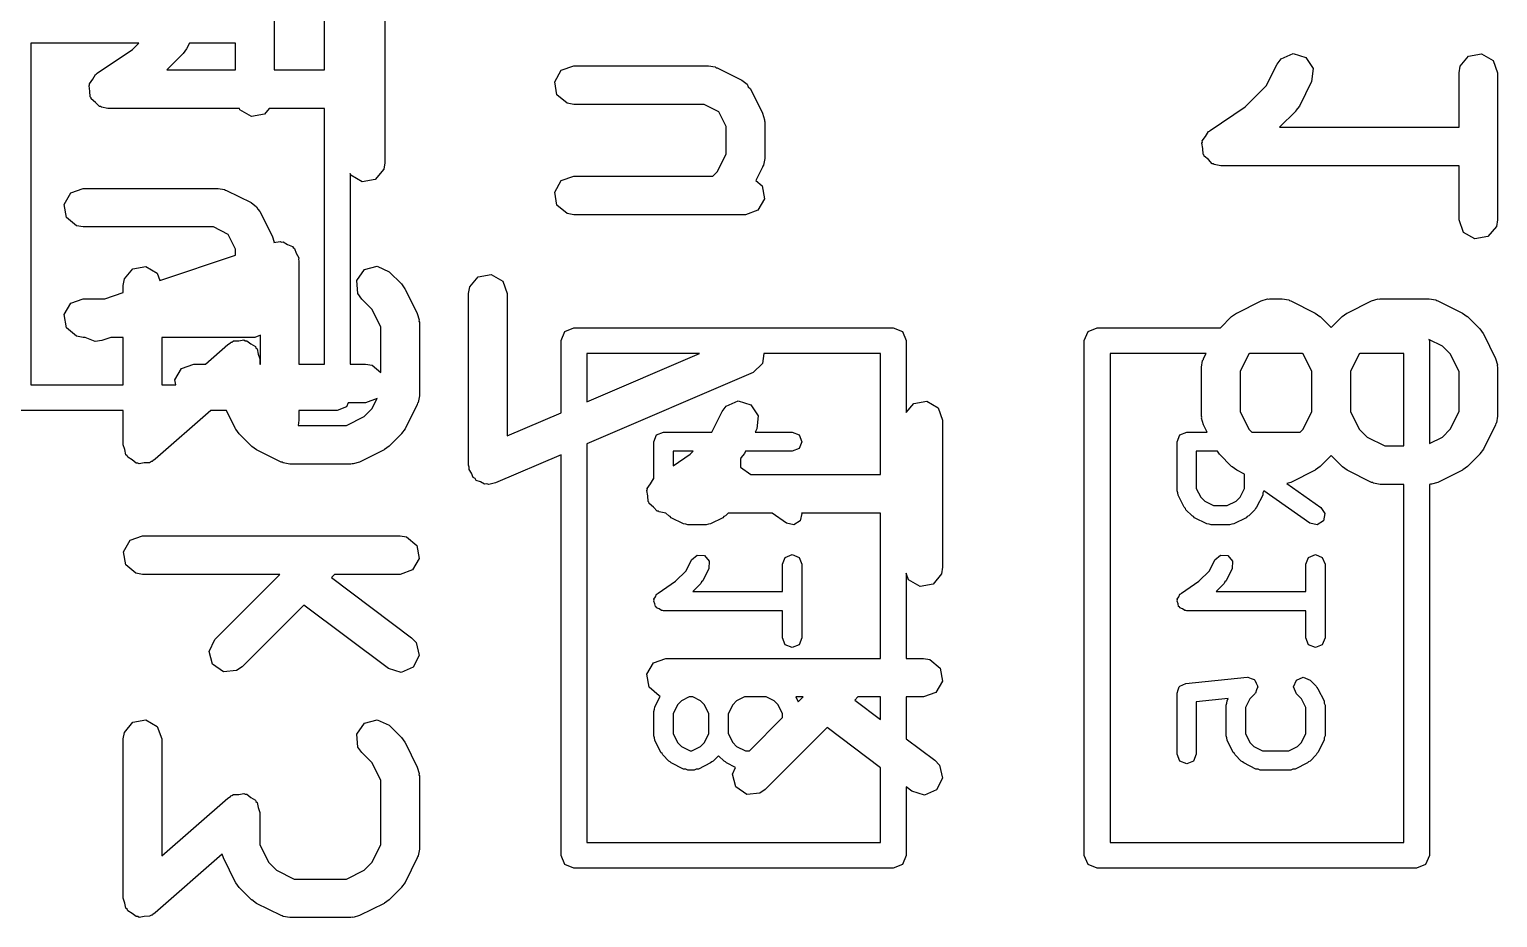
# Model space of a CAD drawing. Extents: x 1.88 to 4.47, y -2.8 to -1.18.
# Drawn here: x 2.8073 to 3.0318, y -2.6739 to -2.538 of the extents above; entities that cross this region are included whole.
import ezdxf

# ---------------------------------------------------------------- set-up
doc = ezdxf.new("R2010")
doc.units = 0
doc.header["$MEASUREMENT"] = 0
doc.layers.add('BLACK', color=7, linetype='CONTINUOUS')

msp = doc.modelspace()

# ---------------------------------------------------------------- linework, layer by layer
at = {"layer": 'BLACK', "linetype": 'CONTINUOUS'}
for p, q in [((2.85244, -2.54423), (2.85244, -2.52361)), ((2.84476, -2.52594), (2.84476, -2.54423)), ((2.86169, -2.53593), (2.86169, -2.55843)), ((2.8241, -2.54014), (2.80756, -2.54014)), ((2.80756, -2.54014), (2.80756, -2.5924)), ((2.82311, -2.54114), (2.8241, -2.54014)), ((2.83181, -2.54014), (2.83138, -2.541)), ((2.83885, -2.54014), (2.83181, -2.54014)), ((2.83885, -2.54423), (2.83885, -2.54014)), ((2.81773, -2.54472), (2.82311, -2.54114)), ((2.83082, -2.54177), (2.82837, -2.54423)), ((2.83085, -2.54171), (2.83082, -2.54177)), ((2.83138, -2.541), (2.83085, -2.54171)), ((2.99809, -2.54337), (2.9987, -2.54254)), ((2.9987, -2.54254), (3.00055, -2.54174)), ((3.00055, -2.54174), (3.00249, -2.54232)), ((3.00249, -2.54232), (3.0036, -2.544)), ((3.02608, -2.54368), (3.02737, -2.54213)), ((3.02737, -2.54213), (3.02936, -2.54178)), ((3.02936, -2.54178), (3.03111, -2.54279)), ((3.03111, -2.54279), (3.0318, -2.54469)), ((2.81704, -2.54566), (2.81746, -2.54492)), ((2.81746, -2.54492), (2.81762, -2.54486)), ((2.81762, -2.54486), (2.81773, -2.54472)), ((2.82837, -2.54423), (2.83885, -2.54423)), ((2.84476, -2.54423), (2.85244, -2.54423)), ((2.88765, -2.54605), (2.88866, -2.5443)), ((2.88866, -2.5443), (2.89056, -2.54361)), ((2.89056, -2.54361), (2.91118, -2.54361)), ((2.91118, -2.54361), (2.91219, -2.54379)), ((2.91219, -2.54379), (2.91232, -2.5439)), ((2.91232, -2.5439), (2.9125, -2.54392)), ((2.9125, -2.54392), (2.91625, -2.5458)), ((2.99643, -2.54669), (2.99809, -2.54337)), ((3.0036, -2.544), (3.00337, -2.54601)), ((3.0259, -2.54469), (3.02608, -2.54368)), ((3.0259, -2.55298), (3.0259, -2.54469)), ((3.0318, -2.54469), (3.0318, -2.56719)), ((2.81646, -2.54667), (2.81654, -2.54652)), ((2.8166, -2.54751), (2.81646, -2.54667)), ((2.81653, -2.54635), (2.81704, -2.54566)), ((2.81654, -2.54652), (2.81653, -2.54635)), ((2.81666, -2.54837), (2.8166, -2.54751)), ((2.888, -2.54804), (2.88765, -2.54605)), ((2.91625, -2.5458), (2.91707, -2.54641)), ((2.91707, -2.54641), (2.91725, -2.54681)), ((2.91725, -2.54681), (2.91757, -2.54712)), ((2.91757, -2.54712), (2.91944, -2.55087)), ((2.99322, -2.54989), (2.99643, -2.54669)), ((3.00337, -2.54601), (3.0015, -2.54976)), ((2.81678, -2.54849), (2.81666, -2.54837)), ((2.81681, -2.54866), (2.81678, -2.54849)), ((2.81746, -2.54921), (2.81681, -2.54866)), ((2.81805, -2.54983), (2.81746, -2.54921)), ((2.81822, -2.54985), (2.81805, -2.54983)), ((2.81835, -2.54996), (2.81822, -2.54985)), ((2.88955, -2.54934), (2.888, -2.54804)), ((2.89056, -2.54952), (2.88955, -2.54934)), ((2.91048, -2.54952), (2.89056, -2.54952)), ((2.91273, -2.55064), (2.91048, -2.54952)), ((2.98784, -2.55348), (2.99322, -2.54989)), ((3.0015, -2.54976), (3.00097, -2.55047)), ((2.81936, -2.55013), (2.81835, -2.54996)), ((2.83947, -2.55013), (2.81936, -2.55013)), ((2.83954, -2.55034), (2.83947, -2.55013)), ((2.84129, -2.55135), (2.83954, -2.55034)), ((2.84328, -2.551), (2.84129, -2.55135)), ((2.844, -2.55013), (2.84328, -2.551)), ((2.85244, -2.55013), (2.844, -2.55013)), ((2.85244, -2.58922), (2.85244, -2.55013)), ((2.91385, -2.55288), (2.91273, -2.55064)), ((2.91944, -2.55087), (2.91974, -2.55185)), ((2.91974, -2.55185), (2.9197, -2.55202)), ((2.9197, -2.55202), (2.91976, -2.55219)), ((3.00094, -2.55053), (2.99848, -2.55298)), ((3.00097, -2.55047), (3.00094, -2.55053)), ((2.91385, -2.55712), (2.91385, -2.55288)), ((2.91976, -2.55219), (2.91976, -2.55781)), ((2.98715, -2.55442), (2.98758, -2.55368)), ((2.98758, -2.55368), (2.98774, -2.55362)), ((2.98774, -2.55362), (2.98784, -2.55348)), ((2.99848, -2.55298), (3.0259, -2.55298)), ((2.98657, -2.55542), (2.98666, -2.55528)), ((2.98672, -2.55627), (2.98657, -2.55542)), ((2.98665, -2.55511), (2.98715, -2.55442)), ((2.98666, -2.55528), (2.98665, -2.55511)), ((2.98678, -2.55712), (2.98672, -2.55627)), ((2.86169, -2.55843), (2.86151, -2.55944)), ((2.9125, -2.55981), (2.91385, -2.55712)), ((2.91958, -2.55882), (2.91947, -2.55896)), ((2.91976, -2.55781), (2.91958, -2.55882)), ((2.98689, -2.55725), (2.98678, -2.55712)), ((2.98692, -2.55741), (2.98689, -2.55725)), ((2.98758, -2.55796), (2.98692, -2.55741)), ((2.98817, -2.55858), (2.98758, -2.55796)), ((2.98834, -2.5586), (2.98817, -2.55858)), ((2.98847, -2.55871), (2.98834, -2.5586)), ((2.98948, -2.55889), (2.98847, -2.55871)), ((2.85647, -2.56033), (2.85638, -2.56007)), ((2.85638, -2.56007), (2.85638, -2.58922)), ((2.85822, -2.56134), (2.85647, -2.56033)), ((2.86021, -2.56099), (2.85822, -2.56134)), ((2.86151, -2.55944), (2.86021, -2.56099)), ((2.88866, -2.56117), (2.89056, -2.56048)), ((2.89056, -2.56048), (2.91183, -2.56048)), ((2.91183, -2.56048), (2.9125, -2.55981)), ((2.91944, -2.55913), (2.91842, -2.56117)), ((2.91947, -2.55896), (2.91944, -2.55913)), ((3.0259, -2.55889), (2.98948, -2.55889)), ((3.0259, -2.56719), (3.0259, -2.55889)), ((2.81265, -2.5648), (2.81366, -2.56305)), ((2.81366, -2.56305), (2.81556, -2.56236)), ((2.81556, -2.56236), (2.83618, -2.56236)), ((2.83618, -2.56236), (2.83719, -2.56254)), ((2.83719, -2.56254), (2.83732, -2.56265)), ((2.83732, -2.56265), (2.8375, -2.56267)), ((2.8375, -2.56267), (2.84125, -2.56454)), ((2.88765, -2.56292), (2.88866, -2.56117)), ((2.888, -2.56491), (2.88765, -2.56292)), ((2.91842, -2.56117), (2.91936, -2.56196)), ((2.91936, -2.56196), (2.91971, -2.56395)), ((2.813, -2.56679), (2.81265, -2.5648)), ((2.84125, -2.56454), (2.84207, -2.56516)), ((2.84207, -2.56516), (2.84225, -2.56556)), ((2.84225, -2.56556), (2.84257, -2.56587)), ((2.88955, -2.56621), (2.888, -2.56491)), ((2.91971, -2.56395), (2.9187, -2.5657)), ((2.81455, -2.56809), (2.813, -2.56679)), ((2.84257, -2.56587), (2.84444, -2.56961)), ((2.89056, -2.56639), (2.88955, -2.56621)), ((2.9168, -2.56639), (2.89056, -2.56639)), ((2.9187, -2.5657), (2.9168, -2.56639)), ((3.02659, -2.56908), (3.0259, -2.56719)), ((3.0318, -2.56719), (3.03163, -2.5682)), ((2.81556, -2.56826), (2.81455, -2.56809)), ((2.83548, -2.56826), (2.81556, -2.56826)), ((2.83773, -2.56939), (2.83548, -2.56826)), ((2.83885, -2.57163), (2.83773, -2.56939)), ((2.84444, -2.56961), (2.84474, -2.5706)), ((3.02834, -2.57009), (3.02659, -2.56908)), ((3.03033, -2.56974), (3.02834, -2.57009)), ((3.03163, -2.5682), (3.03033, -2.56974)), ((2.83885, -2.57257), (2.83885, -2.57163)), ((2.84473, -2.57062), (2.84569, -2.57048)), ((2.84474, -2.5706), (2.84473, -2.57062)), ((2.84569, -2.57048), (2.8459, -2.57056)), ((2.8459, -2.57056), (2.84612, -2.57052)), ((2.84612, -2.57052), (2.84682, -2.57092)), ((2.84682, -2.57092), (2.84757, -2.57122)), ((2.84757, -2.57122), (2.84768, -2.57142)), ((2.84768, -2.57142), (2.84787, -2.57153)), ((2.84787, -2.57153), (2.84815, -2.57229)), ((2.84815, -2.57229), (2.84853, -2.57299)), ((2.82316, -2.57464), (2.82515, -2.57429)), ((2.82515, -2.57429), (2.8269, -2.5753)), ((2.82731, -2.57642), (2.83885, -2.57257)), ((2.84853, -2.57299), (2.84849, -2.57322)), ((2.84849, -2.57322), (2.84856, -2.57343)), ((2.84856, -2.57343), (2.84856, -2.58922)), ((2.85857, -2.57477), (2.86052, -2.57425)), ((2.86052, -2.57425), (2.86235, -2.57511)), ((2.82169, -2.57719), (2.82186, -2.57618)), ((2.82186, -2.57618), (2.82316, -2.57464)), ((2.8269, -2.5753), (2.82731, -2.57642)), ((2.85741, -2.57643), (2.85857, -2.57477)), ((2.85758, -2.57844), (2.85741, -2.57643)), ((2.86235, -2.57511), (2.86422, -2.57698)), ((2.87466, -2.57742), (2.87596, -2.57588)), ((2.87596, -2.57588), (2.87795, -2.57553)), ((2.87795, -2.57553), (2.8797, -2.57654)), ((2.8797, -2.57654), (2.88039, -2.57843)), ((2.81886, -2.57923), (2.82169, -2.57829)), ((2.82169, -2.57829), (2.82169, -2.57719)), ((2.85817, -2.57928), (2.85758, -2.57844)), ((2.86422, -2.57698), (2.86473, -2.5777)), ((2.86473, -2.5777), (2.86477, -2.57775)), ((2.86477, -2.57775), (2.86665, -2.5815)), ((2.87448, -2.57843), (2.87466, -2.57742)), ((2.87448, -2.60468), (2.87448, -2.57843)), ((2.88039, -2.57843), (2.88039, -2.6002)), ((2.81265, -2.58167), (2.81366, -2.57992)), ((2.81366, -2.57992), (2.81556, -2.57923)), ((2.81556, -2.57923), (2.81886, -2.57923)), ((2.85971, -2.58082), (2.85817, -2.57928)), ((2.86106, -2.58351), (2.85971, -2.58082)), ((2.99191, -2.58142), (2.99566, -2.57954)), ((2.99566, -2.57954), (2.99664, -2.57925)), ((2.99664, -2.57925), (2.99681, -2.57929)), ((2.99681, -2.57929), (2.99698, -2.57923)), ((2.99698, -2.57923), (2.99885, -2.57923)), ((2.99885, -2.57923), (2.99986, -2.57941)), ((2.99986, -2.57941), (3, -2.57952)), ((3, -2.57952), (3.00018, -2.57954)), ((3.00018, -2.57954), (3.00392, -2.58142)), ((3.00878, -2.58142), (3.01253, -2.57954)), ((3.01253, -2.57954), (3.01352, -2.57925)), ((3.01352, -2.57925), (3.01369, -2.57929)), ((3.01369, -2.57929), (3.01385, -2.57923)), ((3.01385, -2.57923), (3.02135, -2.57923)), ((3.02135, -2.57923), (3.02236, -2.57941)), ((3.02236, -2.57941), (3.0225, -2.57952)), ((3.0225, -2.57952), (3.02267, -2.57954)), ((3.02267, -2.57954), (3.02642, -2.58142)), ((2.813, -2.58366), (2.81265, -2.58167)), ((2.86106, -2.5905), (2.86106, -2.58351)), ((2.86665, -2.5815), (2.86694, -2.58248)), ((2.86694, -2.58248), (2.8669, -2.58265)), ((2.8669, -2.58265), (2.86696, -2.58282)), ((2.86696, -2.58282), (2.86696, -2.59407)), ((2.98945, -2.58366), (2.99114, -2.58197)), ((2.99114, -2.58197), (2.99187, -2.58146)), ((2.99187, -2.58146), (2.99191, -2.58142)), ((3.00392, -2.58142), (3.00463, -2.58194)), ((3.00463, -2.58194), (3.00469, -2.58197)), ((3.00469, -2.58197), (3.00635, -2.58363)), ((3.00635, -2.58363), (3.00802, -2.58197)), ((3.00802, -2.58197), (3.00874, -2.58146)), ((3.00874, -2.58146), (3.00878, -2.58142)), ((3.02642, -2.58142), (3.02713, -2.58194)), ((3.02713, -2.58194), (3.02719, -2.58197)), ((3.02719, -2.58197), (3.02906, -2.58385)), ((2.81455, -2.58496), (2.813, -2.58366)), ((2.81556, -2.58514), (2.81455, -2.58496)), ((2.81585, -2.58514), (2.81556, -2.58514)), ((2.81741, -2.58575), (2.81585, -2.58514)), ((2.81842, -2.5856), (2.81741, -2.58575)), ((2.81982, -2.58514), (2.81842, -2.5856)), ((2.82169, -2.58514), (2.81982, -2.58514)), ((2.82169, -2.5924), (2.82169, -2.58514)), ((2.8418, -2.58514), (2.82759, -2.58514)), ((2.82759, -2.58514), (2.82759, -2.5924)), ((2.83828, -2.58586), (2.83857, -2.58569)), ((2.83857, -2.58569), (2.83937, -2.58567)), ((2.83937, -2.58567), (2.84015, -2.58553)), ((2.84015, -2.58553), (2.84035, -2.58565)), ((2.84035, -2.58565), (2.84059, -2.58565)), ((2.84059, -2.58565), (2.84121, -2.58615)), ((2.84266, -2.58483), (2.8418, -2.58514)), ((2.84266, -2.58922), (2.84266, -2.58483)), ((2.88862, -2.58563), (2.8892, -2.58424)), ((2.88862, -2.59667), (2.88862, -2.58563)), ((2.8892, -2.58424), (2.89059, -2.58366)), ((2.89059, -2.58366), (2.93941, -2.58366)), ((2.93941, -2.58366), (2.9408, -2.58424)), ((2.9408, -2.58424), (2.94138, -2.58563)), ((2.94138, -2.58563), (2.94138, -2.59663)), ((2.96862, -2.58563), (2.9692, -2.58424)), ((2.96862, -2.66437), (2.96862, -2.58563)), ((2.9692, -2.58424), (2.97059, -2.58366)), ((2.97059, -2.58366), (2.98945, -2.58366)), ((3.02335, -2.58649), (3.02131, -2.58546)), ((3.02131, -2.58546), (3.02138, -2.58563)), ((3.02138, -2.58563), (3.02138, -2.60137)), ((3.02906, -2.58385), (3.02957, -2.58457)), ((3.02957, -2.58457), (3.02962, -2.58461)), ((3.02962, -2.58461), (3.03149, -2.58836)), ((2.83426, -2.58922), (2.83769, -2.58622)), ((2.83769, -2.58622), (2.83807, -2.58599)), ((2.83807, -2.58599), (2.83816, -2.58588)), ((2.83816, -2.58588), (2.83828, -2.58586)), ((2.84121, -2.58615), (2.8419, -2.58654)), ((2.8419, -2.58654), (2.84198, -2.58677)), ((2.84198, -2.58677), (2.84216, -2.58691)), ((2.84216, -2.58691), (2.84232, -2.58769)), ((2.84232, -2.58769), (2.84259, -2.58844)), ((2.89256, -2.5876), (2.89256, -2.59499)), ((2.89256, -2.59499), (2.9098, -2.5876)), ((2.9098, -2.5876), (2.89256, -2.5876)), ((2.91962, -2.5876), (2.91944, -2.58914)), ((2.93744, -2.5876), (2.91962, -2.5876)), ((2.93744, -2.60611), (2.93744, -2.5876)), ((2.97256, -2.5876), (2.97256, -2.6624)), ((2.98722, -2.5876), (2.97256, -2.5876)), ((2.98684, -2.58836), (2.98722, -2.5876)), ((2.99378, -2.58768), (2.99243, -2.59038)), ((2.99387, -2.5876), (2.99378, -2.58768)), ((3.00197, -2.5876), (2.99387, -2.5876)), ((3.00205, -2.58768), (3.00197, -2.5876)), ((3.0034, -2.59038), (3.00205, -2.58768)), ((3.01066, -2.58768), (3.00931, -2.59038)), ((3.01074, -2.5876), (3.01066, -2.58768)), ((3.01744, -2.5876), (3.01074, -2.5876)), ((3.01744, -2.60173), (3.01744, -2.5876)), ((3.02455, -2.58768), (3.02335, -2.58649)), ((3.0259, -2.59038), (3.02455, -2.58768)), ((2.82958, -2.59166), (2.83059, -2.58991)), ((2.83059, -2.58991), (2.83249, -2.58922)), ((2.83249, -2.58922), (2.83426, -2.58922)), ((2.84259, -2.58844), (2.84259, -2.58922)), ((2.84259, -2.58922), (2.84266, -2.58922)), ((2.84856, -2.58922), (2.85244, -2.58922)), ((2.85638, -2.58922), (2.85873, -2.58922)), ((2.85873, -2.58922), (2.85974, -2.5894)), ((2.85974, -2.5894), (2.86106, -2.5905)), ((2.91944, -2.58914), (2.91797, -2.59052)), ((2.98653, -2.58968), (2.98671, -2.58867)), ((2.98653, -2.59718), (2.98653, -2.58968)), ((2.98671, -2.58867), (2.98682, -2.58854)), ((2.98682, -2.58854), (2.98684, -2.58836)), ((3.03149, -2.58836), (3.03178, -2.58935)), ((3.03178, -2.58935), (3.03174, -2.58952)), ((3.03174, -2.58952), (3.0318, -2.58968)), ((3.0318, -2.58968), (3.0318, -2.59718)), ((2.80756, -2.5924), (2.82169, -2.5924)), ((2.82759, -2.5924), (2.82971, -2.5924)), ((2.82971, -2.5924), (2.82958, -2.59166)), ((2.91797, -2.59052), (2.89256, -2.60141)), ((2.99243, -2.59038), (2.99243, -2.59649)), ((3.0034, -2.59649), (3.0034, -2.59038)), ((3.00931, -2.59038), (3.00931, -2.59649)), ((3.0259, -2.59649), (3.0259, -2.59038)), ((2.8605, -2.59449), (2.85873, -2.59513)), ((2.85971, -2.59607), (2.8605, -2.59449)), ((2.86696, -2.59407), (2.86678, -2.59508)), ((2.82169, -2.59634), (2.80559, -2.59634)), ((2.82169, -2.60157), (2.82169, -2.59634)), ((2.8351, -2.59634), (2.82658, -2.60379)), ((2.83747, -2.59634), (2.8351, -2.59634)), ((2.83887, -2.59914), (2.83747, -2.59634)), ((2.85441, -2.59634), (2.84856, -2.59634)), ((2.84856, -2.59634), (2.84856, -2.5978)), ((2.8558, -2.59576), (2.85441, -2.59634)), ((2.85606, -2.59513), (2.8558, -2.59576)), ((2.85873, -2.59513), (2.85606, -2.59513)), ((2.85851, -2.59726), (2.85971, -2.59607)), ((2.86665, -2.59539), (2.86477, -2.59914)), ((2.86667, -2.59521), (2.86665, -2.59539)), ((2.86678, -2.59508), (2.86667, -2.59521)), ((2.88039, -2.6002), (2.88862, -2.59667)), ((2.91168, -2.59962), (2.91325, -2.5965)), ((2.91325, -2.5965), (2.91386, -2.59567)), ((2.91386, -2.59567), (2.91571, -2.59487)), ((2.91571, -2.59487), (2.91765, -2.59544)), ((2.91765, -2.59544), (2.91876, -2.59713)), ((2.94138, -2.59663), (2.94253, -2.59526)), ((2.94253, -2.59526), (2.94452, -2.59491)), ((2.94452, -2.59491), (2.94627, -2.59592)), ((2.94627, -2.59592), (2.94696, -2.59782)), ((2.99243, -2.59649), (2.99378, -2.59918)), ((3.00205, -2.59918), (3.0034, -2.59649)), ((3.00931, -2.59649), (3.01066, -2.59918)), ((3.02455, -2.59918), (3.0259, -2.59649)), ((2.83892, -2.59918), (2.83887, -2.59914)), ((2.83942, -2.5999), (2.83892, -2.59918)), ((2.84856, -2.5978), (2.84842, -2.59861)), ((2.84842, -2.59861), (2.85581, -2.59861)), ((2.85581, -2.59861), (2.85851, -2.59726)), ((2.86477, -2.59914), (2.86425, -2.59985)), ((2.91853, -2.59914), (2.91829, -2.59962)), ((2.91876, -2.59713), (2.91853, -2.59914)), ((2.94696, -2.59782), (2.94696, -2.62031)), ((2.98659, -2.59735), (2.98653, -2.59718)), ((2.98655, -2.59752), (2.98659, -2.59735)), ((2.98684, -2.5985), (2.98655, -2.59752)), ((2.9874, -2.59962), (2.98684, -2.5985)), ((2.99378, -2.59918), (2.99422, -2.59962)), ((3.00161, -2.59962), (3.00205, -2.59918)), ((3.01066, -2.59918), (3.01185, -2.60038)), ((3.02335, -2.60038), (3.02455, -2.59918)), ((3.03149, -2.5985), (3.02962, -2.60225)), ((3.03151, -2.59833), (3.03149, -2.5985)), ((3.03163, -2.59819), (3.03151, -2.59833)), ((3.0318, -2.59718), (3.03163, -2.59819)), ((2.8413, -2.60178), (2.83942, -2.5999)), ((2.86422, -2.5999), (2.86235, -2.60178)), ((2.86425, -2.59985), (2.86422, -2.5999)), ((2.89256, -2.60141), (2.89256, -2.6624)), ((2.90279, -2.6011), (2.90322, -2.60005)), ((2.90279, -2.60678), (2.90279, -2.6011)), ((2.90322, -2.60005), (2.90427, -2.59962)), ((2.90427, -2.59962), (2.91168, -2.59962)), ((2.91829, -2.59962), (2.92395, -2.59962)), ((2.92395, -2.59962), (2.925, -2.60005)), ((2.925, -2.60005), (2.92543, -2.6011)), ((2.92543, -2.6011), (2.925, -2.60214)), ((2.98279, -2.6011), (2.98322, -2.60005)), ((2.98279, -2.6086), (2.98279, -2.6011)), ((2.98322, -2.60005), (2.98427, -2.59962)), ((2.98427, -2.59962), (2.9874, -2.59962)), ((2.99422, -2.59962), (3.00161, -2.59962)), ((3.01185, -2.60038), (3.01455, -2.60173)), ((3.02138, -2.60137), (3.02335, -2.60038)), ((2.82196, -2.60231), (2.82169, -2.60157)), ((2.82211, -2.60309), (2.82196, -2.60231)), ((2.8223, -2.60324), (2.82211, -2.60309)), ((2.82238, -2.60346), (2.8223, -2.60324)), ((2.82307, -2.60386), (2.82238, -2.60346)), ((2.84136, -2.60181), (2.8413, -2.60178)), ((2.84207, -2.60233), (2.84136, -2.60181)), ((2.84582, -2.60421), (2.84207, -2.60233)), ((2.86158, -2.60233), (2.85783, -2.60421)), ((2.86162, -2.60228), (2.86158, -2.60233)), ((2.86235, -2.60178), (2.86162, -2.60228)), ((2.88862, -2.6031), (2.8786, -2.6074)), ((2.88862, -2.66437), (2.88862, -2.6031)), ((2.90883, -2.60257), (2.90574, -2.60257)), ((2.90574, -2.60257), (2.90574, -2.60478)), ((2.90574, -2.60478), (2.90838, -2.60302)), ((2.90838, -2.60302), (2.90883, -2.60257)), ((2.9161, -2.60365), (2.91606, -2.6037)), ((2.91606, -2.6037), (2.91606, -2.60501)), ((2.91613, -2.60359), (2.9161, -2.60365)), ((2.91665, -2.60289), (2.91613, -2.60359)), ((2.91681, -2.60257), (2.91665, -2.60289)), ((2.92395, -2.60257), (2.91681, -2.60257)), ((2.925, -2.60214), (2.92395, -2.60257)), ((2.98896, -2.60257), (2.98574, -2.60257)), ((2.98574, -2.60257), (2.98574, -2.60825)), ((2.98927, -2.60302), (2.98896, -2.60257)), ((2.99114, -2.60489), (2.98927, -2.60302)), ((3.00635, -2.60323), (3.00469, -2.60489)), ((3.00802, -2.60489), (3.00635, -2.60323)), ((3.01455, -2.60173), (3.01744, -2.60173)), ((3.02906, -2.60302), (3.02719, -2.60489)), ((3.02909, -2.60296), (3.02906, -2.60302)), ((3.02962, -2.60225), (3.02909, -2.60296)), ((2.82369, -2.60436), (2.82307, -2.60386)), ((2.82392, -2.60436), (2.82369, -2.60436)), ((2.82413, -2.60447), (2.82392, -2.60436)), ((2.82491, -2.60434), (2.82413, -2.60447)), ((2.82571, -2.60432), (2.82491, -2.60434)), ((2.82599, -2.60414), (2.82571, -2.60432)), ((2.82611, -2.60412), (2.82599, -2.60414)), ((2.8262, -2.60402), (2.82611, -2.60412)), ((2.82658, -2.60379), (2.8262, -2.60402)), ((2.84599, -2.60423), (2.84582, -2.60421)), ((2.84613, -2.60434), (2.84599, -2.60423)), ((2.84714, -2.60452), (2.84613, -2.60434)), ((2.85651, -2.60452), (2.84714, -2.60452)), ((2.85668, -2.60446), (2.85651, -2.60452)), ((2.85685, -2.6045), (2.85668, -2.60446)), ((2.85783, -2.60421), (2.85685, -2.6045)), ((2.8746, -2.60501), (2.87448, -2.60468)), ((2.87456, -2.60536), (2.8746, -2.60501)), ((2.87494, -2.60593), (2.87456, -2.60536)), ((2.87517, -2.60658), (2.87494, -2.60593)), ((2.91606, -2.60501), (2.91762, -2.60611)), ((2.9912, -2.60492), (2.99114, -2.60489)), ((2.99191, -2.60545), (2.9912, -2.60492)), ((2.9931, -2.60604), (2.99191, -2.60545)), ((3.00392, -2.60545), (3.00018, -2.60732)), ((3.00397, -2.6054), (3.00392, -2.60545)), ((3.00469, -2.60489), (3.00397, -2.6054)), ((3.00807, -2.60492), (3.00802, -2.60489)), ((3.00878, -2.60545), (3.00807, -2.60492)), ((3.01253, -2.60732), (3.00878, -2.60545)), ((3.02642, -2.60545), (3.02267, -2.60732)), ((3.02647, -2.6054), (3.02642, -2.60545)), ((3.02719, -2.60489), (3.02647, -2.6054)), ((2.87547, -2.60675), (2.87517, -2.60658)), ((2.87567, -2.60705), (2.87547, -2.60675)), ((2.87632, -2.60724), (2.87567, -2.60705)), ((2.87692, -2.60759), (2.87632, -2.60724)), ((2.87726, -2.60753), (2.87692, -2.60759)), ((2.8776, -2.60763), (2.87726, -2.60753)), ((2.8786, -2.6074), (2.8776, -2.60763)), ((2.9018, -2.60824), (2.90231, -2.60754)), ((2.90182, -2.6084), (2.9018, -2.60824)), ((2.90231, -2.60754), (2.90274, -2.6068)), ((2.90274, -2.6068), (2.90279, -2.60678)), ((2.91762, -2.60611), (2.93744, -2.60611)), ((2.98574, -2.60825), (2.98642, -2.6096)), ((2.99243, -2.6096), (2.9931, -2.60825)), ((2.9931, -2.60825), (2.9931, -2.60604)), ((3.00018, -2.60732), (2.9996, -2.60749)), ((2.9996, -2.60749), (3.0048, -2.61114)), ((3.01271, -2.60734), (3.01253, -2.60732)), ((3.01284, -2.60746), (3.01271, -2.60734)), ((3.01385, -2.60763), (3.01284, -2.60746)), ((3.01744, -2.60763), (3.01385, -2.60763)), ((3.01744, -2.6624), (3.01744, -2.60763)), ((3.02152, -2.60757), (3.02138, -2.60762)), ((3.02138, -2.60762), (3.02138, -2.66437)), ((3.02169, -2.60761), (3.02152, -2.60757)), ((3.02267, -2.60732), (3.02169, -2.60761)), ((2.90173, -2.60855), (2.90182, -2.6084)), ((2.90188, -2.6094), (2.90173, -2.60855)), ((2.90193, -2.61025), (2.90188, -2.6094)), ((2.90205, -2.61037), (2.90193, -2.61025)), ((2.90208, -2.61054), (2.90205, -2.61037)), ((2.98292, -2.60891), (2.98279, -2.6086)), ((2.98295, -2.60926), (2.98292, -2.60891)), ((2.98388, -2.61113), (2.98295, -2.60926)), ((2.98642, -2.6096), (2.98702, -2.61019)), ((2.98702, -2.61019), (2.98837, -2.61087)), ((2.99048, -2.61087), (2.99183, -2.61019)), ((2.99183, -2.61019), (2.99243, -2.6096)), ((2.9959, -2.60926), (2.99496, -2.61113)), ((2.99592, -2.60891), (2.9959, -2.60926)), ((2.99605, -2.60861), (2.99592, -2.60891)), ((3.00311, -2.61355), (2.99605, -2.60861)), ((2.90274, -2.61109), (2.90208, -2.61054)), ((2.90333, -2.61171), (2.90274, -2.61109)), ((2.9035, -2.61173), (2.90333, -2.61171)), ((2.90363, -2.61184), (2.9035, -2.61173)), ((2.90464, -2.61202), (2.90363, -2.61184)), ((2.90466, -2.61202), (2.90464, -2.61202)), ((2.9051, -2.61245), (2.90466, -2.61202)), ((2.90532, -2.61254), (2.9051, -2.61245)), ((2.90548, -2.61273), (2.90532, -2.61254)), ((2.90736, -2.61367), (2.90548, -2.61273)), ((2.91336, -2.61273), (2.91149, -2.61367)), ((2.91352, -2.61254), (2.91336, -2.61273)), ((2.91375, -2.61245), (2.91352, -2.61254)), ((2.91418, -2.61202), (2.91375, -2.61245)), ((2.92091, -2.61202), (2.91418, -2.61202)), ((2.92311, -2.61355), (2.92091, -2.61202)), ((2.92541, -2.61209), (2.92516, -2.61319)), ((2.93744, -2.61202), (2.92536, -2.61202)), ((2.92536, -2.61202), (2.92541, -2.61209)), ((2.93744, -2.63423), (2.93744, -2.61202)), ((2.98407, -2.61129), (2.98388, -2.61113)), ((2.98416, -2.61151), (2.98407, -2.61129)), ((2.9851, -2.61245), (2.98416, -2.61151)), ((2.98532, -2.61254), (2.9851, -2.61245)), ((2.98548, -2.61273), (2.98532, -2.61254)), ((2.98736, -2.61367), (2.98548, -2.61273)), ((2.98837, -2.61087), (2.99048, -2.61087)), ((2.99336, -2.61273), (2.99149, -2.61367)), ((2.99352, -2.61254), (2.99336, -2.61273)), ((2.99375, -2.61245), (2.99352, -2.61254)), ((2.99469, -2.61151), (2.99375, -2.61245)), ((2.99478, -2.61129), (2.99469, -2.61151)), ((2.99496, -2.61113), (2.99478, -2.61129)), ((3.0048, -2.61114), (3.00541, -2.61209)), ((3.00541, -2.61209), (3.00516, -2.61319)), ((2.9077, -2.61369), (2.90736, -2.61367)), ((2.90802, -2.61382), (2.9077, -2.61369)), ((2.91083, -2.61382), (2.90802, -2.61382)), ((2.91115, -2.61369), (2.91083, -2.61382)), ((2.91149, -2.61367), (2.91115, -2.61369)), ((2.92421, -2.6138), (2.92311, -2.61355)), ((2.92516, -2.61319), (2.92421, -2.6138)), ((2.9877, -2.61369), (2.98736, -2.61367)), ((2.98802, -2.61382), (2.9877, -2.61369)), ((2.99083, -2.61382), (2.98802, -2.61382)), ((2.99115, -2.61369), (2.99083, -2.61382)), ((2.99149, -2.61367), (2.99115, -2.61369)), ((3.00421, -2.6138), (3.00311, -2.61355)), ((3.00516, -2.61319), (3.00421, -2.6138)), ((2.82173, -2.61793), (2.82274, -2.61618)), ((2.82274, -2.61618), (2.82464, -2.61549)), ((2.82464, -2.61549), (2.86401, -2.61549)), ((2.86401, -2.61549), (2.86502, -2.61566)), ((2.86502, -2.61566), (2.86657, -2.61696)), ((2.86657, -2.61696), (2.86692, -2.61895)), ((2.82208, -2.61991), (2.82173, -2.61793)), ((2.86692, -2.61895), (2.86591, -2.6207)), ((2.90774, -2.62084), (2.90857, -2.61918)), ((2.90857, -2.61918), (2.90943, -2.61844)), ((2.90943, -2.61844), (2.91055, -2.61852)), ((2.91055, -2.61852), (2.91129, -2.61938)), ((2.91129, -2.61938), (2.91121, -2.6205)), ((2.92248, -2.61984), (2.92291, -2.6188)), ((2.92291, -2.6188), (2.92395, -2.61837)), ((2.92395, -2.61837), (2.925, -2.6188)), ((2.925, -2.6188), (2.92543, -2.61984)), ((2.98774, -2.62084), (2.98857, -2.61918)), ((2.98857, -2.61918), (2.98943, -2.61844)), ((2.98943, -2.61844), (2.99055, -2.61852)), ((2.99055, -2.61852), (2.99129, -2.61938)), ((2.99129, -2.61938), (2.99121, -2.6205)), ((3.00248, -2.61984), (3.00291, -2.6188)), ((3.00291, -2.6188), (3.00395, -2.61837)), ((3.00395, -2.61837), (3.005, -2.6188)), ((3.005, -2.6188), (3.00543, -2.61984)), ((2.82363, -2.62121), (2.82208, -2.61991)), ((2.82464, -2.62139), (2.82363, -2.62121)), ((2.84563, -2.62139), (2.82464, -2.62139)), ((2.83567, -2.63135), (2.84563, -2.62139)), ((2.85398, -2.62139), (2.85351, -2.62187)), ((2.86401, -2.62139), (2.85398, -2.62139)), ((2.86591, -2.6207), (2.86401, -2.62139)), ((2.90614, -2.62245), (2.90774, -2.62084)), ((2.91121, -2.6205), (2.91028, -2.62238)), ((2.92248, -2.62399), (2.92248, -2.61984)), ((2.92543, -2.61984), (2.92543, -2.63109)), ((2.94175, -2.62221), (2.94138, -2.6212)), ((2.94138, -2.6212), (2.94138, -2.63423)), ((2.94678, -2.62132), (2.94549, -2.62287)), ((2.94696, -2.62031), (2.94678, -2.62132)), ((2.98614, -2.62245), (2.98774, -2.62084)), ((2.99121, -2.6205), (2.99028, -2.62238)), ((3.00248, -2.62399), (3.00248, -2.61984)), ((3.00543, -2.61984), (3.00543, -2.63109)), ((2.85351, -2.62187), (2.86578, -2.63107)), ((2.90345, -2.62424), (2.90614, -2.62245)), ((2.91, -2.62276), (2.90877, -2.62399)), ((2.91009, -2.62254), (2.91, -2.62276)), ((2.91028, -2.62238), (2.91009, -2.62254)), ((2.9435, -2.62322), (2.94175, -2.62221)), ((2.94549, -2.62287), (2.9435, -2.62322)), ((2.98345, -2.62424), (2.98614, -2.62245)), ((2.99, -2.62276), (2.98877, -2.62399)), ((2.99009, -2.62254), (2.99, -2.62276)), ((2.99028, -2.62238), (2.99009, -2.62254)), ((2.84929, -2.62609), (2.83985, -2.63552)), ((2.86224, -2.6358), (2.84929, -2.62609)), ((2.90279, -2.62547), (2.90285, -2.62533)), ((2.90296, -2.62587), (2.90279, -2.62547)), ((2.90282, -2.62518), (2.90306, -2.62482)), ((2.90285, -2.62533), (2.90282, -2.62518)), ((2.90304, -2.62629), (2.90296, -2.62587)), ((2.90306, -2.62482), (2.90322, -2.62442)), ((2.90322, -2.62442), (2.90336, -2.62437)), ((2.90336, -2.62437), (2.90345, -2.62424)), ((2.90877, -2.62399), (2.92248, -2.62399)), ((2.98279, -2.62547), (2.98285, -2.62533)), ((2.98296, -2.62587), (2.98279, -2.62547)), ((2.98282, -2.62518), (2.98306, -2.62482)), ((2.98285, -2.62533), (2.98282, -2.62518)), ((2.98304, -2.62629), (2.98296, -2.62587)), ((2.98306, -2.62482), (2.98322, -2.62442)), ((2.98322, -2.62442), (2.98336, -2.62437)), ((2.98336, -2.62437), (2.98345, -2.62424)), ((2.98877, -2.62399), (3.00248, -2.62399)), ((2.90317, -2.62637), (2.90304, -2.62629)), ((2.90322, -2.62651), (2.90317, -2.62637)), ((2.90362, -2.62668), (2.90322, -2.62651)), ((2.90398, -2.62692), (2.90362, -2.62668)), ((2.90413, -2.62689), (2.90398, -2.62692)), ((2.90427, -2.62695), (2.90413, -2.62689)), ((2.92248, -2.62695), (2.90427, -2.62695)), ((2.92248, -2.63109), (2.92248, -2.62695)), ((2.98317, -2.62637), (2.98304, -2.62629)), ((2.98322, -2.62651), (2.98317, -2.62637)), ((2.98362, -2.62668), (2.98322, -2.62651)), ((2.98398, -2.62692), (2.98362, -2.62668)), ((2.98413, -2.62689), (2.98398, -2.62692)), ((2.98427, -2.62695), (2.98413, -2.62689)), ((3.00248, -2.62695), (2.98427, -2.62695)), ((3.00248, -2.63109), (3.00248, -2.62695)), ((2.83482, -2.63318), (2.83567, -2.63135)), ((2.86578, -2.63107), (2.86648, -2.63182)), ((2.86648, -2.63182), (2.86694, -2.63379)), ((2.92291, -2.63214), (2.92248, -2.63109)), ((2.92395, -2.63257), (2.92291, -2.63214)), ((2.925, -2.63214), (2.92395, -2.63257)), ((2.92543, -2.63109), (2.925, -2.63214)), ((3.00291, -2.63214), (3.00248, -2.63109)), ((3.00395, -2.63257), (3.00291, -2.63214)), ((3.005, -2.63214), (3.00395, -2.63257)), ((3.00543, -2.63109), (3.005, -2.63214)), ((2.83534, -2.63513), (2.83482, -2.63318)), ((2.837, -2.63629), (2.83534, -2.63513)), ((2.86694, -2.63379), (2.86603, -2.63559)), ((2.90173, -2.63667), (2.90274, -2.63492)), ((2.90274, -2.63492), (2.90464, -2.63423)), ((2.90464, -2.63423), (2.93744, -2.63423)), ((2.94138, -2.63423), (2.94401, -2.63423)), ((2.94401, -2.63423), (2.94502, -2.63441)), ((2.94502, -2.63441), (2.94657, -2.63571)), ((2.83901, -2.63611), (2.837, -2.63629)), ((2.83985, -2.63552), (2.83901, -2.63611)), ((2.86417, -2.63638), (2.86224, -2.6358)), ((2.86603, -2.63559), (2.86417, -2.63638)), ((2.90208, -2.63866), (2.90173, -2.63667)), ((2.94657, -2.63571), (2.94692, -2.6377)), ((2.98412, -2.63806), (2.99349, -2.63712)), ((2.99349, -2.63712), (2.99357, -2.63715)), ((2.99357, -2.63715), (2.99364, -2.63712)), ((2.99364, -2.63712), (2.9941, -2.63731)), ((2.9941, -2.63731), (2.99458, -2.63745)), ((3.00103, -2.63755), (3.00208, -2.63712)), ((3.00208, -2.63712), (3.00312, -2.63755)), ((2.90363, -2.63996), (2.90208, -2.63866)), ((2.94591, -2.63945), (2.94401, -2.64014)), ((2.94692, -2.6377), (2.94591, -2.63945)), ((2.98279, -2.63953), (2.98298, -2.63907)), ((2.98279, -2.6489), (2.98279, -2.63953)), ((2.98298, -2.63907), (2.98313, -2.63859)), ((2.98313, -2.63859), (2.98319, -2.63856)), ((2.98319, -2.63856), (2.98322, -2.63849)), ((2.98322, -2.63849), (2.98368, -2.6383)), ((2.98368, -2.6383), (2.98412, -2.63806)), ((2.99469, -2.63964), (2.99392, -2.6404)), ((2.99458, -2.63745), (2.99461, -2.63752)), ((2.99461, -2.63752), (2.99469, -2.63755)), ((2.99469, -2.63755), (2.99488, -2.63801)), ((2.99472, -2.63956), (2.99469, -2.63964)), ((2.99478, -2.63953), (2.99472, -2.63956)), ((2.99493, -2.63905), (2.99478, -2.63953)), ((2.99488, -2.63801), (2.99511, -2.63845)), ((2.99512, -2.63859), (2.99493, -2.63905)), ((2.99511, -2.63845), (2.99509, -2.63852)), ((2.99509, -2.63852), (2.99512, -2.63859)), ((3.0006, -2.63859), (3.00103, -2.63755)), ((3.00103, -2.63964), (3.0006, -2.63859)), ((3.0018, -2.6404), (3.00103, -2.63964)), ((3.00312, -2.63755), (3.00406, -2.63849)), ((3.00406, -2.63849), (3.00415, -2.63871)), ((3.00415, -2.63871), (3.00434, -2.63887)), ((3.00434, -2.63887), (3.00527, -2.64074)), ((2.90292, -2.64202), (2.90295, -2.64168)), ((2.90295, -2.64168), (2.90379, -2.63999)), ((2.90379, -2.63999), (2.90363, -2.63996)), ((2.90642, -2.64134), (2.90574, -2.64269)), ((2.90702, -2.64074), (2.90642, -2.64134)), ((2.90823, -2.64014), (2.90702, -2.64074)), ((2.90875, -2.64014), (2.90823, -2.64014)), ((2.90996, -2.64074), (2.90875, -2.64014)), ((2.91055, -2.64134), (2.90996, -2.64074)), ((2.91123, -2.64269), (2.91055, -2.64134)), ((2.91486, -2.64134), (2.91418, -2.64269)), ((2.91545, -2.64074), (2.91486, -2.64134)), ((2.91666, -2.64014), (2.91545, -2.64074)), ((2.92, -2.64014), (2.91666, -2.64014)), ((2.9212, -2.64074), (2.92, -2.64014)), ((2.9218, -2.64134), (2.9212, -2.64074)), ((2.92248, -2.64269), (2.9218, -2.64134)), ((2.92563, -2.64014), (2.9245, -2.64014)), ((2.9245, -2.64014), (2.92488, -2.64089)), ((2.92488, -2.64089), (2.92563, -2.64014)), ((2.93398, -2.64014), (2.93351, -2.64062)), ((2.93351, -2.64062), (2.93744, -2.64357)), ((2.93744, -2.64014), (2.93398, -2.64014)), ((2.93744, -2.64357), (2.93744, -2.64014)), ((2.94401, -2.64014), (2.94138, -2.64014)), ((2.94138, -2.64014), (2.94138, -2.64652)), ((2.99063, -2.64038), (2.98574, -2.64087)), ((2.98574, -2.64087), (2.98574, -2.6489)), ((2.99029, -2.6414), (2.99042, -2.64109)), ((2.99029, -2.64609), (2.99029, -2.6414)), ((2.99042, -2.64109), (2.99045, -2.64074)), ((2.99045, -2.64074), (2.99063, -2.64038)), ((2.99392, -2.6404), (2.99324, -2.64175)), ((2.99324, -2.64175), (2.99324, -2.64574)), ((3.00248, -2.64175), (3.0018, -2.6404)), ((3.00248, -2.64574), (3.00248, -2.64175)), ((3.00527, -2.64074), (3.0053, -2.64109)), ((3.0053, -2.64109), (3.00543, -2.6414)), ((3.00543, -2.6414), (3.00543, -2.64609)), ((2.82186, -2.64555), (2.82316, -2.644)), ((2.82316, -2.644), (2.82515, -2.64365)), ((2.82515, -2.64365), (2.8269, -2.64466)), ((2.85741, -2.6458), (2.85857, -2.64414)), ((2.85857, -2.64414), (2.86052, -2.64362)), ((2.86052, -2.64362), (2.86235, -2.64447)), ((2.90279, -2.64234), (2.90292, -2.64202)), ((2.90279, -2.64609), (2.90279, -2.64234)), ((2.90574, -2.64269), (2.90574, -2.64574)), ((2.91123, -2.64574), (2.91123, -2.64269)), ((2.91418, -2.64269), (2.91418, -2.64574)), ((2.91741, -2.64836), (2.92248, -2.64329)), ((2.92248, -2.64329), (2.92248, -2.64269)), ((2.82169, -2.64656), (2.82186, -2.64555)), ((2.8269, -2.64466), (2.82759, -2.64656)), ((2.85758, -2.64781), (2.85741, -2.6458)), ((2.86235, -2.64447), (2.86422, -2.64635)), ((2.86422, -2.64635), (2.86473, -2.64707)), ((2.90292, -2.64641), (2.90279, -2.64609)), ((2.90295, -2.64675), (2.90292, -2.64641)), ((2.90574, -2.64574), (2.90642, -2.64709)), ((2.91055, -2.64709), (2.91123, -2.64574)), ((2.91418, -2.64574), (2.91486, -2.64709)), ((2.92929, -2.64483), (2.91985, -2.65427)), ((2.93744, -2.65095), (2.92929, -2.64483)), ((2.99042, -2.64641), (2.99029, -2.64609)), ((2.99045, -2.64675), (2.99042, -2.64641)), ((2.99324, -2.64574), (2.99392, -2.64709)), ((3.0018, -2.64709), (3.00248, -2.64574)), ((3.0053, -2.64641), (3.00527, -2.64675)), ((3.00543, -2.64609), (3.0053, -2.64641)), ((2.82169, -2.67093), (2.82169, -2.64656)), ((2.82759, -2.64656), (2.82759, -2.66442)), ((2.85817, -2.64865), (2.85758, -2.64781)), ((2.85971, -2.65018), (2.85817, -2.64865)), ((2.86473, -2.64707), (2.86477, -2.64711)), ((2.86477, -2.64711), (2.86665, -2.65086)), ((2.90388, -2.64863), (2.90295, -2.64675)), ((2.90407, -2.64879), (2.90388, -2.64863)), ((2.90642, -2.64709), (2.90702, -2.64769)), ((2.90702, -2.64769), (2.90837, -2.64836)), ((2.90837, -2.64836), (2.90861, -2.64836)), ((2.90861, -2.64836), (2.90996, -2.64769)), ((2.90996, -2.64769), (2.91055, -2.64709)), ((2.91486, -2.64709), (2.91545, -2.64769)), ((2.91545, -2.64769), (2.9168, -2.64836)), ((2.9168, -2.64836), (2.91741, -2.64836)), ((2.94138, -2.64652), (2.94578, -2.64982)), ((2.99138, -2.64863), (2.99045, -2.64675)), ((2.99157, -2.64879), (2.99138, -2.64863)), ((2.99392, -2.64709), (2.99452, -2.64769)), ((2.99452, -2.64769), (2.99587, -2.64836)), ((2.99587, -2.64836), (2.99986, -2.64836)), ((2.99986, -2.64836), (3.0012, -2.64769)), ((3.0012, -2.64769), (3.0018, -2.64709)), ((3.00434, -2.64863), (3.00415, -2.64879)), ((3.00527, -2.64675), (3.00434, -2.64863)), ((2.86106, -2.65288), (2.85971, -2.65018)), ((2.86665, -2.65086), (2.86694, -2.65185)), ((2.90416, -2.64901), (2.90407, -2.64879)), ((2.9051, -2.64995), (2.90416, -2.64901)), ((2.90532, -2.65004), (2.9051, -2.64995)), ((2.90548, -2.65022), (2.90532, -2.65004)), ((2.90736, -2.65116), (2.90548, -2.65022)), ((2.91149, -2.65022), (2.90962, -2.65116)), ((2.91165, -2.65004), (2.91149, -2.65022)), ((2.91187, -2.64995), (2.91165, -2.65004)), ((2.9127, -2.64912), (2.91187, -2.64995)), ((2.91354, -2.64995), (2.9127, -2.64912)), ((2.91376, -2.65004), (2.91354, -2.64995)), ((2.91392, -2.65022), (2.91376, -2.65004)), ((2.91529, -2.65091), (2.91392, -2.65022)), ((2.94578, -2.64982), (2.94648, -2.65057)), ((2.94648, -2.65057), (2.94694, -2.65254)), ((2.98322, -2.64995), (2.98279, -2.6489)), ((2.98427, -2.65038), (2.98322, -2.64995)), ((2.98531, -2.64995), (2.98427, -2.65038)), ((2.98574, -2.6489), (2.98531, -2.64995)), ((2.99166, -2.64901), (2.99157, -2.64879)), ((2.9926, -2.64995), (2.99166, -2.64901)), ((2.99282, -2.65004), (2.9926, -2.64995)), ((2.99298, -2.65022), (2.99282, -2.65004)), ((2.99486, -2.65116), (2.99298, -2.65022)), ((3.00274, -2.65022), (3.00086, -2.65116)), ((3.0029, -2.65004), (3.00274, -2.65022)), ((3.00312, -2.64995), (3.0029, -2.65004)), ((3.00406, -2.64901), (3.00312, -2.64995)), ((3.00415, -2.64879), (3.00406, -2.64901)), ((2.86106, -2.66274), (2.86106, -2.65288)), ((2.86694, -2.65185), (2.8669, -2.65202)), ((2.8669, -2.65202), (2.86696, -2.65218)), ((2.86696, -2.65218), (2.86696, -2.66343)), ((2.9077, -2.65119), (2.90736, -2.65116)), ((2.90802, -2.65132), (2.9077, -2.65119)), ((2.90895, -2.65132), (2.90802, -2.65132)), ((2.90927, -2.65119), (2.90895, -2.65132)), ((2.90962, -2.65116), (2.90927, -2.65119)), ((2.91482, -2.65193), (2.91529, -2.65091)), ((2.91534, -2.65388), (2.91482, -2.65193)), ((2.93744, -2.6624), (2.93744, -2.65095)), ((2.94694, -2.65254), (2.94603, -2.65434)), ((2.9952, -2.65119), (2.99486, -2.65116)), ((2.99552, -2.65132), (2.9952, -2.65119)), ((3.0002, -2.65132), (2.99552, -2.65132)), ((3.00052, -2.65119), (3.0002, -2.65132)), ((3.00086, -2.65116), (3.00052, -2.65119)), ((2.83769, -2.65559), (2.83807, -2.65536)), ((2.83807, -2.65536), (2.83816, -2.65525)), ((2.83816, -2.65525), (2.83828, -2.65523)), ((2.83828, -2.65523), (2.83857, -2.65506)), ((2.83857, -2.65506), (2.83937, -2.65504)), ((2.83937, -2.65504), (2.84015, -2.6549)), ((2.84015, -2.6549), (2.84035, -2.65502)), ((2.84035, -2.65502), (2.84059, -2.65501)), ((2.84059, -2.65501), (2.84121, -2.65551)), ((2.917, -2.65504), (2.91534, -2.65388)), ((2.91901, -2.65486), (2.917, -2.65504)), ((2.91985, -2.65427), (2.91901, -2.65486)), ((2.94224, -2.65455), (2.94138, -2.6539)), ((2.94138, -2.6539), (2.94138, -2.66437)), ((2.94417, -2.65513), (2.94224, -2.65455)), ((2.94603, -2.65434), (2.94417, -2.65513)), ((2.82759, -2.66442), (2.83769, -2.65559)), ((2.84121, -2.65551), (2.8419, -2.65591)), ((2.8419, -2.65591), (2.84198, -2.65613)), ((2.84198, -2.65613), (2.84216, -2.65628)), ((2.84216, -2.65628), (2.84232, -2.65706)), ((2.84232, -2.65706), (2.84259, -2.65781)), ((2.84259, -2.65781), (2.84259, -2.66274)), ((2.83683, -2.66419), (2.82658, -2.67315)), ((2.837, -2.66475), (2.83683, -2.66419)), ((2.84259, -2.66274), (2.84394, -2.66543)), ((2.85971, -2.66543), (2.86106, -2.66274)), ((2.86696, -2.66343), (2.86678, -2.66444)), ((2.8892, -2.66576), (2.88862, -2.66437)), ((2.89256, -2.6624), (2.93744, -2.6624)), ((2.94138, -2.66437), (2.9408, -2.66576)), ((2.9692, -2.66576), (2.96862, -2.66437)), ((2.97256, -2.6624), (3.01744, -2.6624)), ((3.02138, -2.66437), (3.0208, -2.66576)), ((2.83887, -2.6685), (2.837, -2.66475)), ((2.84394, -2.66543), (2.84514, -2.66663)), ((2.85851, -2.66663), (2.85971, -2.66543)), ((2.86665, -2.66475), (2.86477, -2.6685)), ((2.86667, -2.66458), (2.86665, -2.66475)), ((2.86678, -2.66444), (2.86667, -2.66458)), ((2.89059, -2.66634), (2.8892, -2.66576)), ((2.93941, -2.66634), (2.89059, -2.66634)), ((2.9408, -2.66576), (2.93941, -2.66634)), ((2.97059, -2.66634), (2.9692, -2.66576)), ((3.01941, -2.66634), (2.97059, -2.66634)), ((3.0208, -2.66576), (3.01941, -2.66634)), ((2.83892, -2.66855), (2.83887, -2.6685)), ((2.83942, -2.66927), (2.83892, -2.66855)), ((2.84514, -2.66663), (2.84783, -2.66798)), ((2.84783, -2.66798), (2.85581, -2.66798)), ((2.85581, -2.66798), (2.85851, -2.66663)), ((2.86477, -2.6685), (2.86425, -2.66921)), ((2.82196, -2.67168), (2.82169, -2.67093)), ((2.8413, -2.67114), (2.83942, -2.66927)), ((2.86422, -2.66927), (2.86235, -2.67114)), ((2.86425, -2.66921), (2.86422, -2.66927)), ((2.82211, -2.67246), (2.82196, -2.67168)), ((2.8223, -2.67261), (2.82211, -2.67246)), ((2.82238, -2.67283), (2.8223, -2.67261)), ((2.82307, -2.67323), (2.82238, -2.67283)), ((2.82369, -2.67373), (2.82307, -2.67323)), ((2.82658, -2.67315), (2.8262, -2.67338)), ((2.84136, -2.67117), (2.8413, -2.67114)), ((2.84207, -2.6717), (2.84136, -2.67117)), ((2.84582, -2.67357), (2.84207, -2.6717)), ((2.86158, -2.6717), (2.85783, -2.67357)), ((2.86162, -2.67165), (2.86158, -2.6717)), ((2.86235, -2.67114), (2.86162, -2.67165)), ((2.82392, -2.67372), (2.82369, -2.67373)), ((2.82413, -2.67384), (2.82392, -2.67372)), ((2.82491, -2.6737), (2.82413, -2.67384)), ((2.82571, -2.67368), (2.82491, -2.6737)), ((2.82599, -2.67351), (2.82571, -2.67368)), ((2.82611, -2.67349), (2.82599, -2.67351)), ((2.8262, -2.67338), (2.82611, -2.67349)), ((2.84599, -2.67359), (2.84582, -2.67357)), ((2.84613, -2.67371), (2.84599, -2.67359)), ((2.84714, -2.67388), (2.84613, -2.67371)), ((2.85651, -2.67388), (2.84714, -2.67388)), ((2.85668, -2.67382), (2.85651, -2.67388)), ((2.85685, -2.67387), (2.85668, -2.67382)), ((2.85783, -2.67357), (2.85685, -2.67387))]:
    msp.add_line(p, q, dxfattribs=at)

doc.saveas('drawing.dxf')
